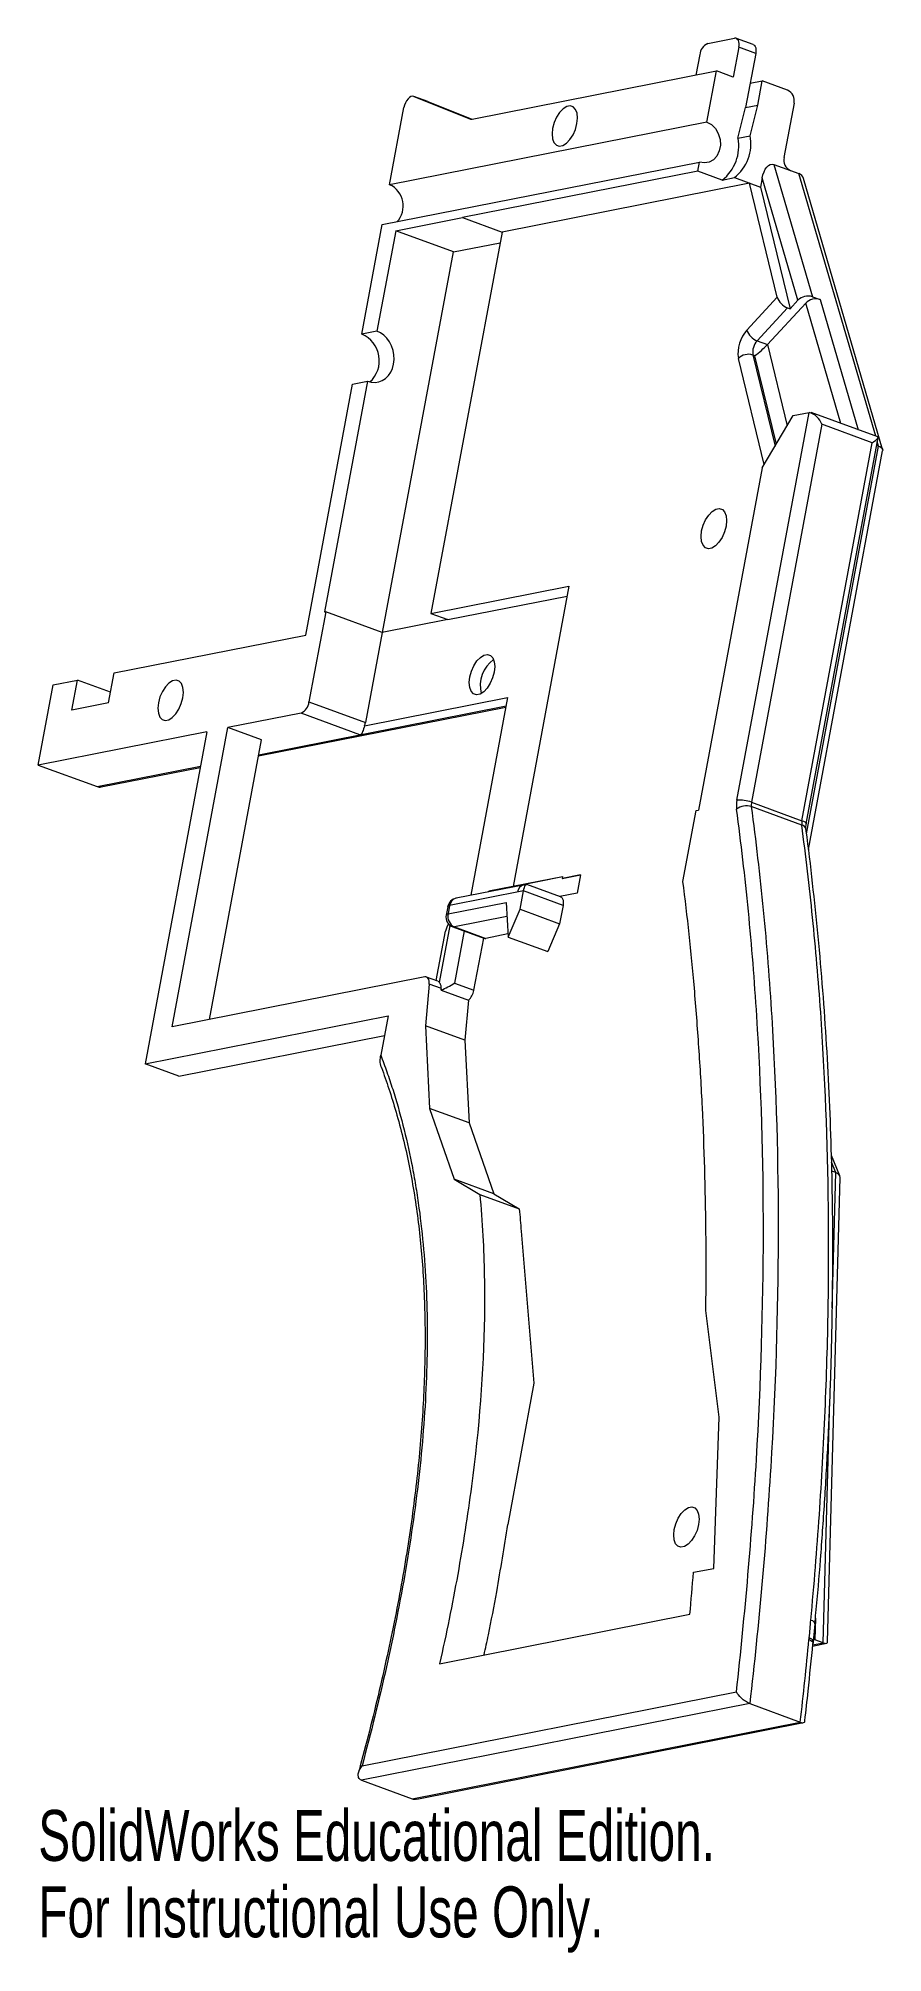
# Model space of a CAD drawing. Header units: millimetres. Extents: x -5 to 75, y -110 to 72.
import ezdxf

# ---------------------------------------------------------------- set-up
doc = ezdxf.new("R2010")
doc.units = ezdxf.units.MM
doc.styles.add('SLDTEXTSTYLE0', font='TXT', dxfattribs={"width": 0.7})

msp = doc.modelspace()

# ---------------------------------------------------------------- linework, layer by layer
at = {"color": 7, "linetype": 'Continuous', "lineweight": 15}
for p, q in [((58.5, 71.07), (61.04, 71.56)), ((62.81, 70.96), (61.21, 71.55)), ((57.74, 70.01), (57.38, 68.07)), ((61.44, 70.72), (60.91, 67.87)), ((63.04, 70.13), (61.44, 70.72)), ((63.04, 70.13), (62.08, 64.99)), ((36.17, 63.88), (59.32, 68.46)), ((58.42, 63.61), (59.32, 68.46)), ((60.91, 67.87), (59.32, 68.46)), ((62.51, 67.29), (63.66, 67.51)), ((63.24, 65.22), (63.66, 67.51)), ((66.06, 66.64), (63.66, 67.51)), ((30.63, 66.04), (36, 63.9)), ((31.96, 65.55), (30.63, 66.04)), ((31.96, 65.55), (36.15, 63.88)), ((66.68, 65.39), (65.72, 60.26)), ((28.34, 57.67), (29.7, 64.99)), ((58.42, 63.61), (28.34, 57.67)), ((61.36, 62.1), (62.08, 64.99)), ((62.08, 64.99), (63.24, 65.22)), ((62.52, 62.32), (63.24, 65.22)), ((61.36, 62.1), (62.52, 62.32)), ((27.64, 53.88), (57.71, 59.82)), ((57.55, 58.96), (35.26, 54.56)), ((57.55, 58.96), (57.71, 59.82)), ((59.86, 58.11), (57.55, 58.96)), ((59.86, 58.11), (61.02, 58.34)), ((61.02, 58.34), (63.49, 57.43)), ((63.66, 58.31), (63.49, 57.43)), ((67.04, 46.71), (63.66, 58.31)), ((64.75, 59.6), (67.14, 58.73)), ((64.75, 59.6), (68.42, 47.04)), ((74.42, 33.81), (67.14, 58.73)), ((75.07, 32.56), (67.56, 58.26)), ((62.46, 57.81), (39.01, 53.18)), ((65.09, 47.01), (62.46, 57.81)), ((63.49, 57.43), (66.3, 45.9)), ((28.92, 53.31), (35.26, 54.56)), ((35.26, 54.56), (39.01, 53.18)), ((25.71, 43.49), (27.64, 53.88)), ((28.92, 53.31), (27.14, 43.77)), ((34.39, 51.31), (28.92, 53.31)), ((39.01, 53.18), (32.26, 17)), ((27.66, 15.2), (34.39, 51.31)), ((34.39, 51.31), (38.82, 52.17)), ((62.2, 43.88), (65.09, 47.01)), ((66.06, 45.99), (63.18, 42.86)), ((64.15, 42.51), (67.78, 46.44)), ((66.06, 45.99), (66.3, 45.9)), ((67.04, 46.71), (66.3, 45.9)), ((71.11, 35.02), (67.78, 46.44)), ((68.42, 47.04), (69.15, 46.77)), ((69.15, 46.77), (72.76, 34.42)), ((27.14, 43.77), (25.71, 43.49)), ((63.18, 42.86), (64.15, 42.51)), ((64.15, 42.51), (66.03, 34.81)), ((63.85, 31.13), (61.4, 41.18)), ((62.95, 41.45), (62.78, 41.52)), ((62.78, 41.52), (64.88, 32.88)), ((65, 33.07), (62.95, 41.45)), ((20.4, 14.95), (24.83, 38.74)), ((26.25, 39.03), (22.17, 17.14)), ((24.83, 38.74), (26.25, 39.03)), ((61.26, -0.72), (68.1, 36.07)), ((69.3, 34.95), (62.64, -0.9)), ((63.67, 30.82), (66.6, 35.78)), ((66.6, 35.78), (68.1, 36.07)), ((74.61, 33.74), (68.31, 36.05)), ((74.09, 33.19), (69.3, 34.95)), ((67.42, -2.66), (74.09, 33.19)), ((67.83, -2.96), (74.64, 33.69)), ((67.86, -3.9), (74.69, 32.87)), ((74.69, 32.87), (74.5, 32.94)), ((74.69, 32.87), (74.57, 33.3)), ((68.04, -5.39), (75.07, 32.44)), ((63.67, 30.82), (57.63, -1.66)), ((32.26, 17), (45.34, 19.59)), ((33.87, 16.41), (45.16, 18.64)), ((45.34, 19.59), (40.04, -8.9)), ((22.29, 17.16), (20.7, 8.61)), ((22.17, 17.14), (22.29, 17.16)), ((27.65, 15.2), (22.29, 17.16)), ((33.87, 16.41), (27.65, 15.2)), ((32.26, 17), (33.87, 16.41)), ((2.23, 11.36), (20.4, 14.95)), ((27.65, 15.2), (26.06, 6.64)), ((1.7, 8.51), (2.23, 11.36)), ((-4.95, 2.62), (-3.54, 10.22)), ((-3.54, 10.22), (-1.23, 10.67)), ((-1.76, 7.83), (-1.23, 10.67)), ((1.89, 9.53), (-1.23, 10.67)), ((1.7, 8.51), (-1.76, 7.83)), ((19.95, 7.54), (13.01, 6.17)), ((15.92, 3.49), (39.37, 8.12)), ((15.94, 3.6), (39.39, 8.23)), ((25.53, 5.49), (19.95, 7.54)), ((20.7, 8.61), (26.06, 6.64)), ((25.98, 6.35), (39.53, 9.02)), ((39.53, 9.02), (36.05, -9.74)), ((11.03, 5.78), (-4.95, 2.62)), ((11.03, 5.78), (5.17, -25.73)), ((7.73, -22.21), (13.01, 6.17)), ((16.2, 5), (13.01, 6.17)), ((11.27, -21.51), (16.2, 5)), ((-4.95, 2.62), (0.63, 0.58)), ((0.63, 0.58), (10.42, 2.51)), ((1, 0.54), (10.4, 2.4)), ((56.15, -8.42), (57.4, -1.71)), ((57.4, -1.71), (57.63, -1.66)), ((67.41, -3.08), (62.62, -1.32)), ((62.64, -0.9), (67.42, -2.66)), ((41.31, -8.7), (34.64, -10.02)), ((44.73, -7.99), (37.76, -9.36)), ((40.04, -8.9), (44.73, -7.97)), ((40.07, -8.91), (40.04, -8.9)), ((44.55, -9.88), (41.35, -8.71)), ((44.7, -8.13), (46.43, -7.79)), ((44.73, -7.97), (44.7, -8.13)), ((44.7, -8.13), (44.73, -8.14)), ((46.43, -7.8), (44.73, -8.14)), ((46.43, -7.79), (46.11, -9.53)), ((33.85, -10.82), (33.7, -11.61)), ((33.89, -11.5), (39.4, -10.41)), ((34.03, -10.71), (33.89, -11.5)), ((41.03, -9.33), (34.03, -10.71)), ((37.75, -9.41), (37.76, -9.36)), ((39.4, -10.41), (39.58, -13.71)), ((40.71, -11.07), (41.03, -9.33)), ((44.78, -10.7), (41.03, -9.33)), ((44.78, -10.7), (44.46, -12.44)), ((46.11, -9.53), (44.47, -9.85)), ((33.08, -18.01), (34.09, -12.6)), ((39.47, -11.76), (34.51, -12.74)), ((39.58, -13.71), (40.71, -11.07)), ((40.71, -11.07), (44.46, -12.44)), ((44.46, -12.44), (43.33, -15.08)), ((32.77, -17.83), (33.65, -13.13)), ((34.34, -12.73), (37.29, -13.82)), ((35.4, -13.12), (34.48, -18.07)), ((34.51, -12.74), (37.46, -13.83)), ((36.34, -18.75), (37.26, -13.8)), ((39.56, -13.41), (37.46, -13.83)), ((39.58, -13.71), (43.33, -15.08)), ((31.67, -17.48), (7.73, -22.21)), ((32.93, -17.89), (31.84, -17.49)), ((34.48, -18.07), (36.34, -18.75)), ((32.1, -18.17), (31.74, -22.11)), ((33.25, -18.59), (32.1, -18.17)), ((33.24, -18.74), (35.83, -19.69)), ((35.83, -19.69), (35.49, -23.49)), ((5.17, -25.73), (28.2, -21.18)), ((28.2, -21.18), (27.51, -24.9)), ((8.36, -26.9), (27.85, -23.05)), ((31.74, -22.11), (32.12, -29.96)), ((35.49, -23.49), (31.74, -22.11)), ((35.49, -23.49), (35.87, -31.33)), ((8.36, -26.9), (5.17, -25.73)), ((32.12, -29.96), (34.47, -36.68)), ((35.87, -31.33), (32.12, -29.96)), ((35.87, -31.33), (38.22, -38.05)), ((71.02, -36.36), (70.23, -34.41)), ((70.65, -36.05), (70.24, -35.04)), ((70.65, -36.05), (70.26, -35.91)), ((70.3, -48.88), (70.65, -36.05)), ((34.47, -36.68), (36.89, -38.12)), ((38.22, -38.05), (34.47, -36.68)), ((36.89, -38.12), (40.63, -39.49)), ((38.22, -38.05), (40.63, -39.49)), ((69.85, -80.56), (71.04, -36.52)), ((40.81, -41.61), (42.03, -56.03)), ((59.59, -59.24), (58.32, -49.13)), ((42.03, -56.03), (39.54, -69.43)), ((69.44, -80.65), (70.07, -57.58)), ((59.06, -73.59), (59.59, -59.24)), ((57.15, -73.96), (59.06, -73.59)), ((33.08, -82.64), (56.81, -77.95)), ((68.52, -80.56), (68.67, -78.84)), ((68.7, -78.32), (68.65, -80.36)), ((68.44, -80.96), (69.74, -80.7)), ((68.45, -80.85), (69.44, -80.65)), ((68.65, -80.36), (68.53, -80.38)), ((69.44, -80.65), (68.65, -80.36)), ((25.73, -92.32), (61.21, -85.31)), ((62.48, -86.42), (25.68, -93.69)), ((62.48, -86.42), (67.27, -88.18)), ((30.47, -95.45), (67.27, -88.18)), ((30.91, -95.47), (67.57, -88.22)), ((25.68, -93.69), (30.47, -95.45))]:
    msp.add_line(p, q, dxfattribs=at)
at = {"color": 7, "linetype": 'Continuous', "lineweight": 15, "flags": 128}
for points in [[(61.44, 70.72), (61.47, 70.9), (61.47, 71.07), (61.44, 71.23), (61.4, 71.36), (61.33, 71.46), (61.25, 71.53), (61.15, 71.56), (61.04, 71.56)], [(62.81, 70.96), (62.85, 70.94), (62.93, 70.87), (62.99, 70.77), (63.04, 70.64), (63.06, 70.49), (63.06, 70.32), (63.04, 70.13)], [(30.63, 66.04), (30.51, 66.06), (30.37, 66.03), (30.23, 65.94), (30.09, 65.81), (29.96, 65.64), (29.85, 65.44), (29.76, 65.22), (29.7, 64.99)], [(46.1, 63.47), (46.15, 63.99), (46.11, 64.46), (45.97, 64.82), (45.75, 65.06), (45.46, 65.15), (45.13, 65.09), (44.79, 64.87), (44.46, 64.53), (44.17, 64.07), (43.94, 63.56), (43.79, 63.01), (43.74, 62.49), (43.78, 62.02), (43.92, 61.66), (44.15, 61.42), (44.43, 61.33), (44.76, 61.39), (45.1, 61.61), (45.43, 61.95), (45.73, 62.4), (45.95, 62.92), (46.1, 63.47)], [(58.42, 63.61), (58.85, 63.37), (59.23, 63), (59.5, 62.52), (59.66, 61.97), (59.7, 61.41), (59.59, 60.87), (59.37, 60.39), (59.04, 60.03), (58.63, 59.8), (58.18, 59.73), (57.71, 59.82)], [(63.66, 58.31), (63.73, 58.61), (63.83, 58.89), (63.95, 59.14), (64.1, 59.35), (64.26, 59.5), (64.42, 59.6), (64.59, 59.63), (64.75, 59.6)], [(26.25, 39.03), (26.61, 38.93), (26.97, 38.9), (27.32, 38.96), (27.65, 39.09), (27.96, 39.29), (28.23, 39.56), (28.45, 39.88), (28.61, 40.25), (28.72, 40.65), (28.77, 41.08), (28.75, 41.52), (28.67, 41.95), (28.53, 42.37), (28.34, 42.75), (28.09, 43.1), (27.8, 43.39), (27.48, 43.61), (27.14, 43.77)], [(74.09, 33.19), (74.25, 33.3), (74.39, 33.41), (74.5, 33.5), (74.58, 33.59), (74.63, 33.65), (74.64, 33.7), (74.62, 33.73), (74.61, 33.74)], [(74.69, 32.87), (74.82, 32.82), (74.93, 32.75), (75.01, 32.67), (75.06, 32.59), (75.08, 32.5), (75.07, 32.44)], [(57.92, 24.82), (58.07, 25.36), (58.3, 25.88), (58.59, 26.33), (58.92, 26.68), (59.26, 26.89), (59.59, 26.96), (59.88, 26.87), (60.1, 26.63), (60.24, 26.26), (60.28, 25.8), (60.23, 25.27), (60.08, 24.73), (59.86, 24.21), (59.56, 23.76), (59.23, 23.41), (58.89, 23.2), (58.56, 23.13), (58.28, 23.22), (58.05, 23.46), (57.91, 23.83), (57.87, 24.29), (57.92, 24.82)], [(38.26, 11.43), (38.11, 10.88), (37.89, 10.37), (37.6, 9.91), (37.26, 9.57), (36.92, 9.35), (36.59, 9.29), (36.31, 9.38), (36.08, 9.62), (35.95, 9.98), (35.9, 10.45), (35.95, 10.97), (36.1, 11.52), (36.33, 12.04), (36.62, 12.49), (36.95, 12.83), (37.29, 13.05), (37.62, 13.11), (37.91, 13.02), (38.13, 12.78), (38.27, 12.42), (38.31, 11.95), (38.26, 11.43)], [(8.75, 8.99), (8.8, 9.51), (8.75, 9.98), (8.61, 10.34), (8.39, 10.58), (8.11, 10.67), (7.78, 10.61), (7.43, 10.39), (7.1, 10.04), (6.81, 9.59), (6.58, 9.08), (6.44, 8.53), (6.39, 8.01), (6.43, 7.54), (6.57, 7.17), (6.79, 6.94), (7.08, 6.85), (7.41, 6.91), (7.75, 7.13), (8.08, 7.47), (8.37, 7.92), (8.6, 8.44), (8.75, 8.99)], [(67.42, -2.66), (67.57, -2.72), (67.69, -2.78), (67.77, -2.84), (67.82, -2.9), (67.83, -2.95), (67.83, -2.95)], [(41.03, -9.33), (41.07, -9.15), (41.12, -9), (41.17, -8.87), (41.22, -8.78), (41.28, -8.72), (41.33, -8.7), (41.35, -8.71)], [(44.55, -9.88), (44.59, -9.9), (44.67, -9.96), (44.74, -10.06), (44.78, -10.19), (44.81, -10.35), (44.81, -10.52), (44.78, -10.7)], [(34.51, -12.74), (34.4, -12.75), (34.34, -12.73)], [(32.1, -18.17), (32.1, -18.01), (32.09, -17.87), (32.05, -17.74), (32.01, -17.63), (31.94, -17.55), (31.86, -17.5), (31.77, -17.48), (31.67, -17.48)], [(33.24, -18.74), (33.24, -18.66), (33.25, -18.59)], [(55.32, -69.9), (55.46, -69.35), (55.69, -68.84), (55.98, -68.38), (56.31, -68.04), (56.66, -67.82), (56.99, -67.76), (57.27, -67.85), (57.49, -68.09), (57.63, -68.45), (57.68, -68.92), (57.63, -69.44), (57.48, -69.99), (57.25, -70.51), (56.96, -70.96), (56.63, -71.3), (56.29, -71.52), (55.96, -71.58), (55.67, -71.49), (55.45, -71.25), (55.31, -70.89), (55.27, -70.42), (55.32, -69.9)], [(68.27, -78.49), (68.41, -78.55), (68.53, -78.62), (68.61, -78.69), (68.66, -78.77), (68.67, -78.84)], [(68.67, -78.84), (68.67, -78.85), (68.67, -78.85)], [(68.09, -80.35), (68.24, -80.41), (68.35, -80.48), (68.44, -80.56), (68.48, -80.63), (68.49, -80.7)], [(68.49, -80.7), (68.49, -80.71), (68.49, -80.71)], [(69.44, -80.65), (69.59, -80.7), (69.7, -80.71), (69.79, -80.68), (69.84, -80.63), (69.85, -80.56)]]:
    msp.add_lwpolyline(points, dxfattribs=at)
at = {"color": 7, "linetype": 'Continuous', "lineweight": 15}
for centre, radius, start, end in [((59.03, 69.88), 1.3, 114.3207, 174.4481), ((65.59, 65.63), 1.11, 347.9067, 65.2312), ((36.11, 64.18), 0.307, 248.9836, 282.2476), ((57.38, 61.32), 4.06, 307.7792, 10.9441), ((58.53, 61.55), 4.06, 307.7792, 10.9441), ((66.81, 60.03), 1.11, 167.9067, 245.2312), ((66.89, 58.08), 0.692, 14.5049, 68.7329), ((27.43, 55.66), 2.21, 316.7825, 65.5686), ((66.65, 47.53), 1.65, 198.4734, 249.1022), ((68, 45.75), 1.36, 72.2649, 135.0045), ((68.74, 45.48), 1.36, 72.2649, 135.0045), ((64.64, 41.69), 3.28, 138.0355, 188.8764), ((63.77, 44.4), 1.65, 198.4734, 249.1022), ((24.65, 40.98), 2.72, 311.8771, 67.1266), ((64.4, 41.77), 1.64, 138.0355, 188.8764), ((57.93, 48.36), 8.54, 306.0327, 316.7622), ((62.36, 40.22), 1.36, 72.2445, 134.9842), ((67.68, 34.42), 1.7, 17.8547, 75.5888), ((39.94, 10.16), 3.01, 125.1613, 194.5574), ((19.4, 8.73), 1.31, 294.8838, 354.4888), ((24.25, 6.98), 1.84, 339.8614, 349.3684), ((0.88, 1.21), 0.681, 249.2925, 280.9552), ((63.92, -1.25), 2.71, 168.7358, 186.6273), ((62.15, -2.73), 1.48, 71.3831, 128.3354), ((61.57, -3.74), 3.03, 69.3941, 95.8018), ((63.97, -1.17), 1.35, 168.7358, 186.6273), ((68.75, -2.92), 1.35, 168.7358, 186.6273), ((67.29, -3.59), 0.529, 12.1646, 76.9421), ((41.26, -9.54), 0.811, 104.3881, 173.118), ((34.83, -11), 1, 101.1755, 169.4699), ((34.03, -10.92), 0.207, 89.2596, 151.942), ((34.84, -10.81), 0.811, 104.3881, 173.118), ((35.43, -13.46), 1.81, 146.0149, 169.5494), ((34.68, -11.79), 1, 169.4699, 249.8593), ((33.88, -11.71), 0.207, 89.2596, 151.942), ((34.97, -11.74), 1.11, 167.9067, 245.2312), ((37.39, -13.53), 0.306, 250.4364, 282.3381), ((32.82, -18.19), 0.315, 33.9789, 68.92), ((30.49, -12.18), 7.11, 292.7506, 304.1072), ((34.72, -18.49), 1.63, 312.5659, 350.6424), ((70.54, -36.55), 0.509, 3.3782, 77.1146)]:
    msp.add_arc(centre, radius, start, end, dxfattribs=at)
for points, knots in [([(25.98, 6.35), (25.9, 6.14), (25.85, 5.94), (25.76, 5.71), (25.73, 5.64), (25.64, 5.54), (25.59, 5.51), (25.53, 5.49)], [0, 0, 0, 0, 0.5, 0.5, 0.75, 0.75, 1, 1, 1, 1]), ([(61.21, -85.31), (61.63, -81.59), (61.99, -77.88), (62.63, -70.52), (62.9, -66.86), (63.54, -55.97), (63.76, -48.83), (63.78, -34.78), (63.57, -27.91), (62.93, -17.84), (62.67, -14.52), (62.03, -7.98), (61.66, -4.75), (61.23, -1.57)], [0, 0, 0, 0, 0.125, 0.125, 0.25, 0.25, 0.5, 0.5, 0.75, 0.75, 0.875, 0.875, 1, 1, 1, 1]), ([(62.62, -1.32), (63.05, -4.56), (63.43, -7.83), (64.08, -14.48), (64.35, -17.85), (64.98, -28.08), (65.19, -35.06), (65.15, -49.34), (64.92, -56.6), (64.24, -67.67), (63.96, -71.39), (63.3, -78.88), (62.91, -82.64), (62.48, -86.42)], [0, 0, 0, 0, 0.125, 0.125, 0.25, 0.25, 0.5, 0.5, 0.75, 0.75, 0.875, 0.875, 1, 1, 1, 1]), ([(68.27, -78.49), (68.58, -75.14), (68.85, -71.81), (69.3, -65.2), (69.66, -58.63), (69.86, -52.16), (69.96, -45.73), (69.97, -42.54), (69.87, -33.07), (69.62, -26.89), (68.99, -17.8), (68.73, -14.8), (68.13, -8.89), (67.79, -5.96), (67.41, -3.08)], [0, 0, 0, 0, 0.125, 0.125, 0.25, 0.375, 0.375, 0.5, 0.5, 0.75, 0.75, 0.875, 0.875, 1, 1, 1, 1]), ([(67.8, -3.48), (67.8, -3.44), (67.79, -3.33), (67.8, -3.14), (67.82, -3), (67.83, -2.96)], [0, 0, 0, 0, 0.2908085, 0.8018724, 1, 1, 1, 1]), ([(68.65, -78.85), (68.68, -78.5), (68.89, -76.46), (69.21, -72.61), (69.58, -67.32), (69.9, -61.83), (70.14, -56.3), (70.29, -50.72), (70.36, -45.21), (70.35, -39.78), (70.24, -34.43), (70.06, -29.15), (69.78, -23.92), (69.42, -18.75), (68.98, -13.64), (68.44, -8.59), (68.05, -5.21), (67.81, -3.53), (67.8, -3.48)], [0, 0, 0, 0, 0.0128112, 0.0763302, 0.1445045, 0.2127726, 0.28496, 0.3568505, 0.4284984, 0.4999215, 0.57079, 0.6417024, 0.7127331, 0.7838845, 0.8551581, 0.9265548, 0.9980748, 1, 1, 1, 1]), ([(58.32, -49.13), (58.32, -48.56), (58.33, -47.99), (58.35, -45.43), (58.34, -39.51), (58.17, -33.69), (57.9, -27.95), (57.79, -26.05), (57.53, -22.28), (57.39, -20.4), (56.93, -15.11), (56.57, -11.74), (56.15, -8.42)], [0.2946604, 0.2946604, 0.2946604, 0.2946604, 0.3125, 0.3125, 0.375, 0.5, 0.5, 0.5625, 0.5625, 0.625, 0.625, 0.7403471, 0.7403471, 0.7403471, 0.7403471]), ([(33.25, -18.59), (33.25, -18.47), (33.23, -18.36), (33.17, -18.16), (33.13, -18.07), (33.08, -18.01)], [0, 0, 0, 0, 0.5, 0.5, 1, 1, 1, 1]), ([(27.51, -24.9), (27.7, -25.43), (27.9, -25.96), (28.28, -27.04), (28.46, -27.58), (28.99, -29.24), (29.64, -31.52), (30.18, -33.91), (30.55, -35.75), (30.66, -36.38), (30.87, -37.64), (30.97, -38.28), (31.43, -41.5), (31.68, -44.16), (31.94, -49.68), (31.94, -52.52), (31.78, -56.92), (31.7, -58.41), (31.47, -61.4), (31.34, -62.9), (30.84, -67.44), (30.41, -70.5), (29.62, -75.15), (29.33, -76.7), (28.72, -79.82), (28.39, -81.37), (27.35, -86.06), (26.57, -89.19), (25.73, -92.32)], [0, 0, 0, 0, 0.03125, 0.03125, 0.0625, 0.0625, 0.125, 0.1875, 0.1875, 0.21875, 0.21875, 0.25, 0.25, 0.375, 0.375, 0.5, 0.5, 0.5625, 0.5625, 0.625, 0.625, 0.75, 0.75, 0.8125, 0.8125, 0.875, 0.875, 1, 1, 1, 1]), ([(27.58, -26.09), (27.57, -26.06), (27.48, -25.87), (27.44, -25.45), (27.48, -25.08), (27.51, -24.9)], [0, 0, 0, 0, 0.070708, 0.533932, 1, 1, 1, 1]), ([(27.58, -26.09), (27.81, -26.75), (28.3, -28.13), (28.98, -30.33), (29.62, -32.72), (30.18, -35.23), (30.65, -37.8), (31.03, -40.41), (31.33, -43.09), (31.54, -45.83), (31.67, -48.65), (31.72, -51.55), (31.68, -54.52), (31.56, -57.56), (31.36, -60.66), (31.07, -63.82), (30.7, -67.07), (30.24, -70.42), (29.69, -73.85), (29.05, -77.38), (28.31, -81), (27.48, -84.74), (26.56, -88.53), (25.85, -91.27), (25.45, -92.73), (25.39, -92.94)], [0, 0, 0, 0, 0.039005, 0.081189, 0.125977, 0.170034, 0.213713, 0.257, 0.299458, 0.342145, 0.385157, 0.428465, 0.472032, 0.515814, 0.559757, 0.603709, 0.649033, 0.695015, 0.741825, 0.789637, 0.838633, 0.889012, 0.940944, 0.99165, 1, 1, 1, 1]), ([(36.89, -38.12), (37.01, -39.4), (37.11, -40.71), (37.25, -43.29), (37.3, -44.56), (37.34, -47.13), (37.35, -48.42), (37.25, -54.94), (36.83, -60.3), (35.92, -67.18), (35.72, -68.57), (35.29, -71.35), (35.05, -72.76), (34.29, -76.98), (33.72, -79.8), (33.08, -82.64)], [0.3079561, 0.3079561, 0.3079561, 0.3079561, 0.375, 0.375, 0.4375, 0.4375, 0.5, 0.5, 0.75, 0.75, 0.8125, 0.8125, 0.875, 0.875, 1, 1, 1, 1]), ([(37.3, -81.8), (37.44, -81.17), (37.87, -79.17), (38.66, -75.03), (39.21, -71.55), (39.54, -69.43)], [0, 0, 0, 0, 0.152593, 0.482561, 1, 1, 1, 1]), ([(67.7, -88.04), (67.81, -87.1), (68.08, -84.65), (68.32, -82.22), (68.47, -80.71)], [0, 0, 0, 0, 0.380794, 1, 1, 1, 1]), ([(68.12, -80.17), (68.12, -80.18), (68.16, -80.19), (68.27, -80.24), (68.42, -80.35), (68.52, -80.48), (68.5, -80.55), (68.5, -80.58)], [0, 0, 0, 0, 0.019229, 0.122216, 0.451953, 0.781077, 1, 1, 1, 1]), ([(68.49, -80.73), (68.49, -80.7), (68.5, -80.65), (68.51, -80.6), (68.51, -80.59)], [0, 0, 0, 0, 0.566812, 1, 1, 1, 1]), ([(62.48, -86.42), (62.35, -86.38), (62.2, -86.29), (61.92, -86.1), (61.8, -86), (61.47, -85.69), (61.31, -85.49), (61.21, -85.31)], [0, 0, 0, 0, 0.25, 0.25, 0.5, 0.5, 1, 1, 1, 1]), ([(67.27, -88.18), (67.33, -88.2), (67.46, -88.24), (67.61, -88.22), (67.71, -88.16), (67.7, -88.07), (67.7, -88.04)], [0, 0, 0, 0, 0.222529, 0.443814, 0.768729, 1, 1, 1, 1]), ([(25.68, -93.69), (25.55, -93.64), (25.46, -93.55), (25.36, -93.32), (25.36, -93.2), (25.41, -92.82), (25.55, -92.56), (25.73, -92.32)], [0, 0, 0, 0, 0.25, 0.25, 0.5, 0.5, 1, 1, 1, 1]), ([(30.47, -95.45), (30.54, -95.47), (30.68, -95.5), (30.84, -95.48), (30.91, -95.46)], [0, 0, 0, 0, 0.534002, 1, 1, 1, 1])]:
    msp.add_open_spline(points, degree=3, knots=knots, dxfattribs=at)
for points in [[(40.63, -39.49), (40.7, -40.19), (40.76, -40.9), (40.81, -41.61)], [(56.81, -77.95), (56.93, -76.62), (57.04, -75.29), (57.15, -73.96)], [(68.12, -80.17), (68.17, -79.61), (68.22, -79.05), (68.27, -78.49)], [(67.27, -88.18), (67.57, -85.56), (67.84, -82.95), (68.09, -80.35)], [(68.09, -80.35), (68.1, -80.29), (68.11, -80.23), (68.12, -80.17)]]:
    msp.add_open_spline(points, degree=3, dxfattribs=at)

# ---------------------------------------------------------------- texts
at = {"color": 7, "linetype": 'Continuous', "char_height": 4.8336, "attachment_point": 1, "style": 'SLDTEXTSTYLE0'}
for s, insert in [('SolidWorks Educational Edition.', (-4.95, -96.51)), ('For Instructional Use Only.', (-4.95, -103.76))]:
    msp.add_mtext(s, dxfattribs=dict(at, insert=insert))

doc.saveas('drawing.dxf')
